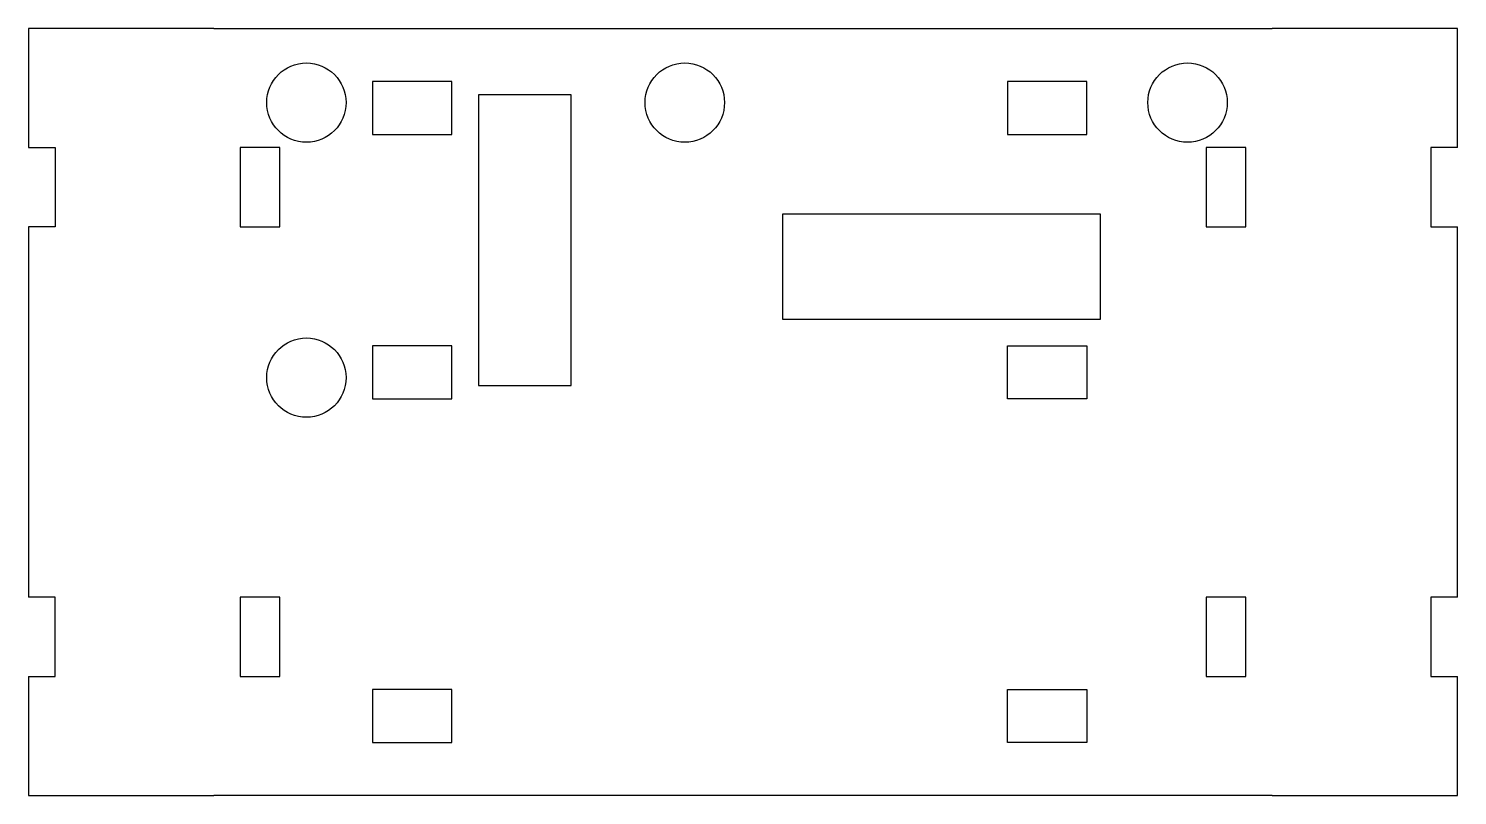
# Model space of a CAD drawing. Header units: millimetres. Extents: x -27 to 27, y -14.5 to 14.5.
import ezdxf

# ---------------------------------------------------------------- set-up
doc = ezdxf.new("R2010")
doc.units = ezdxf.units.MM
doc.layers.get('0').update_dxf_attribs({"linetype": 'CONTINUOUS'})

msp = doc.modelspace()

# ---------------------------------------------------------------- linework, layer by layer
for p, q in [((-20, 14.5), (-27, 14.5)), ((-27, 14.5), (-27, 10)), ((-20, 14.5), (20, 14.5)), ((27, 14.5), (20, 14.5)), ((27, 10), (27, 14.5)), ((-27, 10), (-26, 10)), ((-26, 10), (-26, 7)), ((27, 10), (26, 10)), ((26, 10), (26, 7)), ((-26, 7), (-27, 7)), ((-27, 7), (-27, -7)), ((26, 7), (27, 7)), ((27, -7), (27, 7)), ((-26, -7), (-27, -7)), ((-26, -10), (-26, -7)), ((27, -7), (26, -7)), ((26, -7), (26, -10)), ((-27, -10), (-26, -10)), ((-27, -10), (-27, -14.5)), ((26, -10), (27, -10)), ((27, -14.5), (27, -10)), ((-27, -14.5), (-20, -14.5)), ((20, -14.5), (-20, -14.5)), ((20, -14.5), (27, -14.5))]:
    msp.add_line(p, q)
for points in [[(-11, 12.5), (-14, 12.5), (-14, 10.5), (-11, 10.5)], [(10, 10.5), (13, 10.5), (13, 12.5), (10, 12.5)], [(-6.5, 12), (-10, 12), (-10, 1), (-6.5, 1)], [(-17.5, 10), (-19, 10), (-19, 7), (-17.5, 7)], [(19, 10), (17.5, 10), (17.5, 7), (19, 7)], [(1.5, 7.5), (13.5, 7.5), (13.5, 3.5), (1.5, 3.5)], [(-11, 2.5), (-14, 2.5), (-14, 0.5), (-11, 0.5)], [(13, 0.5), (10, 0.5), (10, 2.5), (13, 2.5)], [(-17.5, -7), (-19, -7), (-19, -10), (-17.5, -10)], [(19, -7), (17.5, -7), (17.5, -10), (19, -10)], [(-11, -10.5), (-14, -10.5), (-14, -12.5), (-11, -12.5)], [(13, -12.5), (10, -12.5), (10, -10.5), (13, -10.5)]]:
    msp.add_lwpolyline(points, close=True)
for centre in [(-16.5, 11.7), (-2.2, 11.7), (16.8, 11.7), (-16.5, 1.3)]:
    msp.add_circle(centre, 1.5)

doc.saveas('drawing.dxf')
